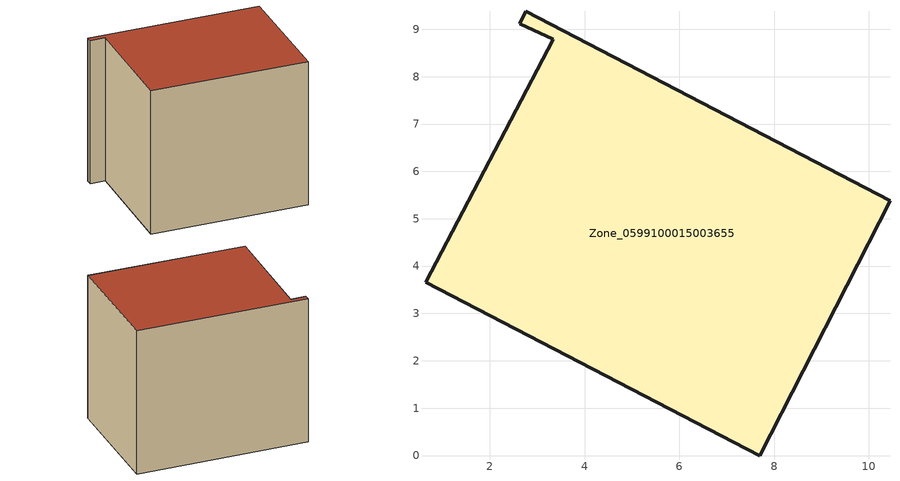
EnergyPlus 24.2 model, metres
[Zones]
Zone_0599100015003655
 floor ground (C_G): 0.64,3.66 3.33,8.79 2.63,9.12 2.76,9.38 10.45,5.38 7.7,0 z0.95
 wall outside (C_F): 7.7,0 10.45,5.38 2.76,9.38 2.63,9.12 3.33,8.79 0.64,3.66 7.7,0 z0.95:8.54
 roof outside (C_R): 3.33,8.79 0.64,3.66 7.7,0 10.45,5.38 2.76,9.38 2.63,9.12 z8.54
[BUILDING]
Pand.0599100015003655: North Axis=0; Terrain=City; Loads Convergence Tolerance Value=0.04; Temperature Convergence Tolerance Value=0.4; Solar Distribution=FullExterior; Maximum Number of Warmup Days=25; Minimum Number of Warmup Days=1
[Site:Location]
Rotterdam.The.Hague.AP_ZH_NLD Design_Conditions: Latitude=51.96; Longitude=4.45; Time Zone=1; Elevation=-4.5
[SITE:GROUNDTEMPERATURE:BUILDINGSURFACE]
18, 18, 18, 18, 18, 18, 18, 18, 18, 18, 18, 18
[MATERIAL] Thermal Absorptance=0.9; Solar Absorptance=0.7; Visible Absorptance=0.7
Name | Roughness | Thickness | Conductivity | Density | Specific Heat
G.TI.1946-1964 | MediumSmooth | 0.15 | 1 | 540 | 1210
F.TI.1946-1964 | Rough | 0.3 | 0.857143 | 1920 | 840
R.TI.1946-1964 | MediumRough | 0.2 | 0.277778 | 1500 | 1000
[CONSTRUCTION]
C_G: G.TI.1946-1964
C_F: F.TI.1946-1964
C_R: R.TI.1946-1964
[ZONE]
Zone_0599100015003655: Type=1; Multiplier=1; Ceiling Height=Autocalculate; Volume=Autocalculate; Floor Area=autocalculate; Part of Total Floor Area=Yes
[ZONEINFILTRATION:DESIGNFLOWRATE]
Infil_Zone_0599100015003655: Zone or ZoneList or Space or SpaceList=Zone_0599100015003655; Schedule=AlwaysOn; Design Flow Rate Calculation Method=Flow/Area; Flow Rate per Floor Area=0.003; Constant Term Coefficient=1; Temperature Term Coefficient=0; Velocity Term Coefficient=0; Velocity Squared Term Coefficient=0
[HVACTEMPLATE:ZONE:IDEALLOADSAIRSYSTEM]
Zone_0599100015003655: Maximum Heating Supply Air Temperature=50; Minimum Cooling Supply Air Temperature=13; Maximum Heating Supply Air Humidity Ratio=0.0156; Minimum Cooling Supply Air Humidity Ratio=0.0077; Heating Limit=NoLimit; Cooling Limit=NoLimit; Dehumidification Control Type=ConstantSensibleHeatRatio; Cooling Sensible Heat Ratio=0.7; Dehumidification Setpoint=60; Humidification Control Type=None; Humidification Setpoint=30; Outdoor Air Method=None; Outdoor Air Flow Rate per Person=0.00944; Outdoor Air Flow Rate per Zone Floor Area=0; Outdoor Air Flow Rate per Zone=0; Demand Controlled Ventilation Type=None; Outdoor Air Economizer Type=NoEconomizer; Heat Recovery Type=None; Sensible Heat Recovery Effectiveness=0.7; Latent Heat Recovery Effectiveness=0.65
[ZONECONTROL:THERMOSTAT]
ThermostatControl_Zone_0599100015003655: Zone or ZoneList=Zone_0599100015003655; Control Type Schedule=DualSetpointControlType; Control 1=Thermostat_Zone_0599100015003655; Temperature Difference Between Cutout And Setpoint=0
[THERMOSTATSETPOINT:DUALSETPOINT]
Thermostat_Zone_0599100015003655: Heating Setpoint Temperature Schedule=HeatingSetpoint_Zone_0599100015003655; Cooling Setpoint Temperature Schedule=CoolingSetpoint_Zone_0599100015003655
[SCHEDULE:COMPACT]
HeatingSetpoint_Zone_0599100015003655: Through: 12/31, For: AllDays, Until: 24:00, 21
CoolingSetpoint_Zone_0599100015003655: Through: 12/31, For: AllDays, Until: 24:00, 24
DualSetpointControlType: Through: 12/31, For: AllDays, Until: 24:00, 4
AlwaysOn: Through: 12/31, For: AllDays, Until: 24:00, 1
